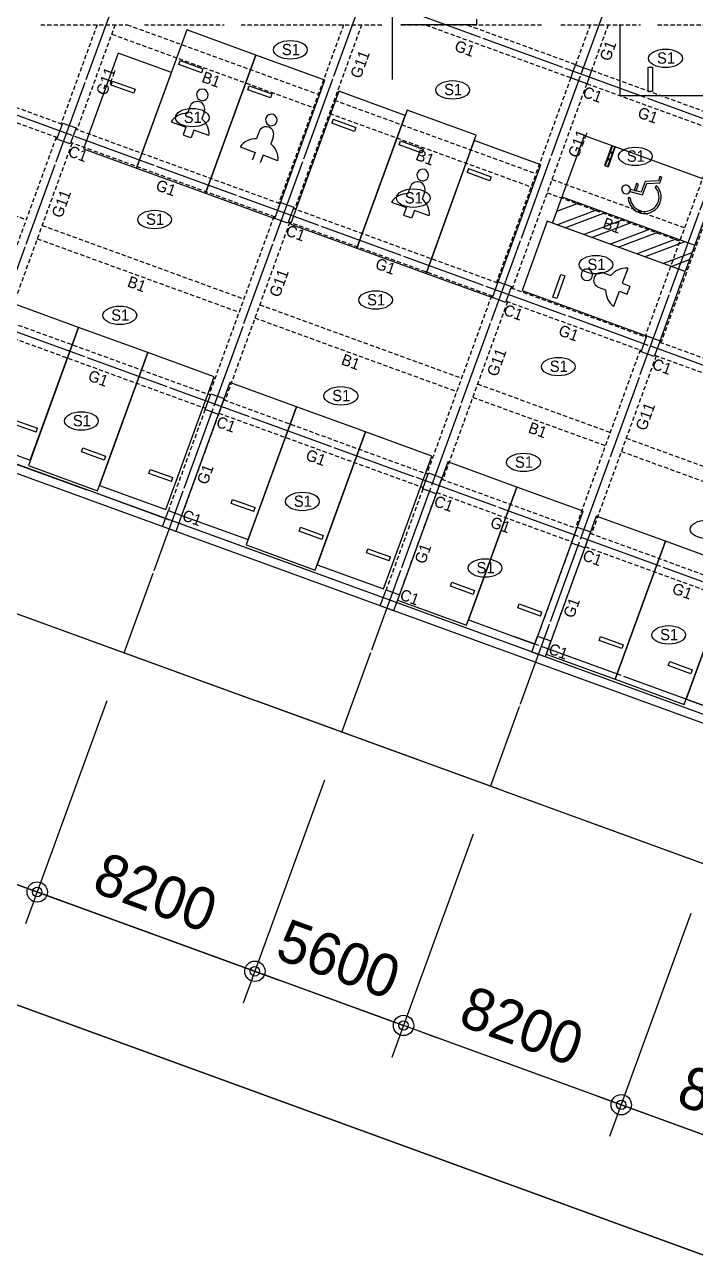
# Model space of a CAD drawing. Extents: x -1102843 to -854660, y -1929973 to -1754472.
# Drawn here: x -1005145 to -981407, y -1871258 to -1827592 of the extents above; entities that cross this region are included whole.
import ezdxf
from ezdxf.enums import TextEntityAlignment as Align

# ---------------------------------------------------------------- set-up
doc = ezdxf.new("R2010")
doc.units = 0
doc.header["$LTSCALE"] = 100
doc.header["$MEASUREMENT"] = 0
for name, pattern in [('CEN', [62, 60, -1, 0, -1]), ('HID', [2.3, 1.5, -0.8]), ('HIDDEN', [0.375, 0.25, -0.125])]:
    doc.linetypes.add(name, pattern=pattern)
doc.layers.get('0').update_dxf_attribs({"linetype": 'CONTINUOUS'})
for name, color, linetype in [('!!0-BEAM', 6, 'HID'), ('!!0-BEAM-N', 1, 'HIDDEN'), ('!!0-Cen', 174, 'CEN'), ('!!0-COLUMN', 41, 'CONTINUOUS'), ('!!0-COLUMN-N', 2, 'CONTINUOUS'), ('!!0-GIRDER', 3, 'HID'), ('!!0-GIRDER-N', 3, 'CONTINUOUS'), ('!!0-WALL', 2, 'CONTINUOUS'), ('000_주차라인', 251, 'CONTINUOUS'), ('7DIM', 7, 'CONTINUOUS'), ('Dim', 7, 'CONTINUOUS')]:
    doc.layers.add(name, color=color, linetype=linetype)
doc.layers.add('!!0-비내력벽(조적_출력금지)', color=92, linetype='CONTINUOUS', plot=False)
doc.layers.add('DEFPOINT', color=135, linetype='CONTINUOUS', plot=False)
doc.styles.add('굴림', font='Gulim.ttf')

msp = doc.modelspace()

# ---------------------------------------------------------------- linework, layer by layer
at = {"layer": '!!0-BEAM'}
for p, q in [((-1001518, -1827592, 0), (-994753, -1830054, 0)), ((-1002065, -1827925, 0), (-994924, -1830524, 0)), ((-994189, -1830259, 0), (-987047, -1832859, 0)), ((-994360, -1830729, 0), (-987218, -1833328, 0)), ((-1012233, -1831886, 0), (-1005092, -1834485, 0)), ((-986483, -1833064, 0), (-981785, -1834774, 0)), ((-986654, -1833534, 0), (-981956, -1835244, 0)), ((-1004528, -1834690, 0), (-997386, -1837290, 0)), ((-1004699, -1835160, 0), (-997557, -1837760, 0)), ((-996822, -1837495, 0), (-989681, -1840094, 0)), ((-996993, -1837965, 0), (-989852, -1840564, 0)), ((-989117, -1840299, 0), (-984419, -1842010, 0)), ((-989288, -1840769, 0), (-984590, -1842479, 0)), ((-983855, -1842215, 0), (-976713, -1844814, 0)), ((-984026, -1842685, 0), (-976884, -1845284, 0))]:
    msp.add_line(p, q, dxfattribs=at)
at = {"layer": '!!0-Cen', "ltscale": 0.5}
for p, q in [((-1009330, -1847006, 0), (-989424, -1792316, 0)), ((-1001624, -1849810, 0), (-981719, -1795120, 0)), ((-993919, -1852615, 0), (-974013, -1797925, 0)), ((-988656, -1854530, 0), (-968751, -1799840, 0)), ((-907445, -1857735, 0), (-1040421, -1809335, 0)), ((-910249, -1865440, 0), (-1043225, -1817041, 0)), ((-992127, -1829536), (-992127, -1820852)), ((-912712, -1872206, 0), (-1045688, -1823807, 0)), ((-991281, -1848291, 0), (-1047193, -1827941, 0)), ((-918358, -1880117, 0), (-1023951, -1841684, 0)), ((-914114, -1876059, 0), (-987795, -1849241, 0))]:
    msp.add_line(p, q, dxfattribs=at)
at = {"layer": '!!0-COLUMN'}
for p, q in [((-985816, -1829476, 0), (-985645, -1829006, 0)), ((-985645, -1829006, 0), (-985081, -1829211, 0)), ((-985252, -1829681, 0), (-985816, -1829476, 0)), ((-985081, -1829211, 0), (-985252, -1829681, 0)), ((-1004002, -1831636, 0), (-1003796, -1831072, 0)), ((-1003796, -1831072, 0), (-1003327, -1831243, 0)), ((-1003327, -1831243, 0), (-1003532, -1831807, 0)), ((-1003532, -1831807, 0), (-1004002, -1831636, 0)), ((-996296, -1834441, 0), (-996091, -1833877, 0)), ((-996091, -1833877, 0), (-995621, -1834048, 0)), ((-995621, -1834048, 0), (-995826, -1834612, 0)), ((-995826, -1834612, 0), (-996296, -1834441, 0)), ((-988591, -1837245, 0), (-988385, -1836681, 0)), ((-988385, -1836681, 0), (-987916, -1836852, 0)), ((-987916, -1836852, 0), (-988121, -1837416, 0)), ((-988121, -1837416, 0), (-988591, -1837245, 0)), ((-983328, -1839161), (-983123, -1838597)), ((-983123, -1838597), (-982653, -1838768)), ((-982653, -1838768), (-982859, -1839332)), ((-982859, -1839332), (-983328, -1839161)), ((-998759, -1841207, 0), (-998553, -1840643, 0)), ((-998553, -1840643, 0), (-998084, -1840814, 0)), ((-998084, -1840814, 0), (-998289, -1841378, 0)), ((-998289, -1841378, 0), (-998759, -1841207, 0)), ((-991053, -1844011, 0), (-990848, -1843447, 0)), ((-990848, -1843447, 0), (-990378, -1843618, 0)), ((-990583, -1844182, 0), (-991053, -1844011, 0)), ((-990378, -1843618, 0), (-990583, -1844182, 0)), ((-1000264, -1845341, 0), (-1000058, -1844777, 0)), ((-1000058, -1844777, 0), (-999589, -1844948, 0)), ((-999794, -1845512, 0), (-1000264, -1845341, 0)), ((-999589, -1844948, 0), (-999794, -1845512, 0)), ((-985791, -1845926), (-985586, -1845363)), ((-985586, -1845363), (-985116, -1845534)), ((-985116, -1845534), (-985321, -1846097)), ((-985321, -1846097), (-985791, -1845926)), ((-992558, -1848146, 0), (-992353, -1847582, 0)), ((-992353, -1847582, 0), (-991883, -1847753, 0)), ((-991883, -1847753, 0), (-992088, -1848317, 0)), ((-992088, -1848317, 0), (-992558, -1848146, 0)), ((-987193, -1849779), (-986988, -1849215)), ((-986988, -1849215), (-986518, -1849386)), ((-986518, -1849386), (-986723, -1849950)), ((-986723, -1849950), (-987193, -1849779))]:
    msp.add_line(p, q, dxfattribs=at)
at = {"layer": '!!0-GIRDER'}
for p, q in [((-1004577, -1827592, 0), (-1001507, -1827592, 0)), ((-1002583, -1827592, 0), (-1003860, -1831102, 0)), ((-1001944, -1827592, 0), (-1003297, -1831307, 0)), ((-1000907, -1827592, 0), (-998087, -1827592, 0)), ((-997487, -1827592, 0), (-992427, -1827592, 0)), ((-993857, -1827592, 0), (-996155, -1833907, 0)), ((-993218, -1827592, 0), (-995591, -1834112, 0)), ((-991827, -1827592, 0), (-986767, -1827592, 0)), ((-985816, -1829476), (-990992, -1827592, 0)), ((-985645, -1829006), (-989530, -1827592, 0)), ((-986167, -1827592, 0), (-983347, -1827592, 0)), ((-985130, -1827592, 0), (-985645, -1829006, 0)), ((-984492, -1827592, 0), (-985081, -1829211, 0)), ((-982747, -1827592, 0), (-979677, -1827592, 0)), ((-1003813, -1831119, 0), (-1011049, -1828486, 0)), ((-1003985, -1831589, 0), (-1011220, -1828956, 0)), ((-985816, -1829476, 0), (-988450, -1836711, 0)), ((-980383, -1830921), (-985081, -1829211)), ((-985252, -1829681, 0), (-987886, -1836917, 0)), ((-980554, -1831391), (-985252, -1829681)), ((-996108, -1833924, 0), (-1003344, -1831290, 0)), ((-1004031, -1831572, 0), (-1006323, -1837868, 0)), ((-1003468, -1831777, 0), (-1005759, -1838073, 0)), ((-996279, -1834394, 0), (-1003515, -1831760, 0)), ((-980554, -1831391), (-983187, -1838627)), ((-979990, -1831596, 0), (-982623, -1838832, 0)), ((-996326, -1834377, 0), (-998618, -1840673, 0)), ((-988403, -1836728), (-995638, -1834095, 0)), ((-995762, -1834582, 0), (-998054, -1840878, 0)), ((-988574, -1837198), (-995809, -1834565, 0)), ((-987933, -1836899), (-983140, -1838644)), ((-988621, -1837181, 0), (-990912, -1843477, 0)), ((-988057, -1837386, 0), (-990348, -1843682, 0)), ((-988104, -1837369), (-983311, -1839114)), ((-1005806, -1838056, 0), (-998571, -1840690, 0)), ((-1005977, -1838526, 0), (-998742, -1841160, 0)), ((-983358, -1839097), (-985650, -1845392)), ((-982670, -1838815), (-975435, -1841448, 0)), ((-982794, -1839302, 0), (-985086, -1845598, 0)), ((-982841, -1839285), (-975606, -1841918, 0)), ((-998101, -1840861, 0), (-990865, -1843494)), ((-998759, -1841207, 0), (-1000058, -1844777, 0)), ((-998289, -1841378, 0), (-999589, -1844948, 0)), ((-998272, -1841331, 0), (-991036, -1843964)), ((-991053, -1844011, 0), (-992353, -1847582, 0)), ((-990395, -1843665), (-985603, -1845410)), ((-990583, -1844182, 0), (-991883, -1847753, 0)), ((-990566, -1844135), (-985774, -1845879)), ((-985688, -1845644, 0), (-986988, -1849215, 0)), ((-985133, -1845581), (-977897, -1848214, 0)), ((-985218, -1845816, 0), (-986518, -1849386, 0)), ((-985304, -1846050), (-978068, -1848684, 0))]:
    msp.add_line(p, q, dxfattribs=at)
at = {"layer": '!!0-WALL'}
for p, q in [((-968361, -1856634, 0), (-1015102, -1839621, 0)), ((-918886, -1874960, 0), (-1015205, -1839903, 0))]:
    msp.add_line(p, q, dxfattribs=at)
at = {"layer": '!!0-비내력벽(조적_출력금지)'}
for q in [(-989137, -1827392, 0), (-991827, -1827592, 0)]:
    msp.add_line((-989137, -1827592, 0), q, dxfattribs=at)
for centre in [(-995739, -1828481, 0), (-982461, -1828782), (-989996, -1829897, 0), (-999213, -1830878, 0), (-983530, -1832250, 0), (-991389, -1833726, 0), (-1000546, -1834484, 0), (-984924, -1836079, 0), (-992722, -1837331, 0), (-1001779, -1837872), (-986257, -1839684, 0), (-993956, -1840720), (-1003139, -1841608), (-987490, -1843073), (-995315, -1844455), (-980991, -1845439), (-988850, -1846808), (-982350, -1849174)]:
    msp.add_ellipse(centre, major_axis=(598, 0), ratio=0.546785)
at = {"layer": '000_주차라인'}
for p, q in [((-999404, -1827776, 0), (-1001183, -1832662, 0)), ((-996961, -1828665, 0), (-999404, -1827776, 0)), ((-1001831, -1828595, 0), (-1003062, -1831978, 0)), ((-999951, -1829279, 0), (-1001831, -1828595, 0)), ((-996961, -1828665, 0), (-998739, -1833551, 0)), ((-998739, -1833551, 0), (-996961, -1828665, 0)), ((-994518, -1829554, 0), (-996961, -1828665, 0)), ((-999691, -1829002, 0), (-999639, -1828861, 0)), ((-998892, -1829292, 0), (-999691, -1829002, 0)), ((-999639, -1828861, 0), (-998841, -1829152, 0)), ((-998841, -1829152, 0), (-998892, -1829292, 0)), ((-1001183, -1832662, 0), (-999951, -1829279, 0)), ((-996296, -1834441, 0), (-994518, -1829554, 0)), ((-997247, -1829891, 0), (-997196, -1829750, 0)), ((-996449, -1830182, 0), (-997247, -1829891, 0)), ((-997196, -1829750, 0), (-996397, -1830041, 0)), ((-996397, -1830041, 0), (-996449, -1830182, 0)), ((-994022, -1829947, 0), (-995732, -1834646, 0)), ((-991673, -1830803, 0), (-994022, -1829947, 0)), ((-999300, -1830502, 0), (-999385, -1830734, 0)), ((-998794, -1830686, 0), (-998878, -1830919, 0)), ((-994223, -1830938, 0), (-994275, -1831079, 0)), ((-994223, -1830938, 0), (-993425, -1831229, 0)), ((-991605, -1830615, 0), (-993383, -1835501, 0)), ((-993383, -1835501, 0), (-991673, -1830803, 0)), ((-989161, -1831504, 0), (-991605, -1830615, 0)), ((-999963, -1831027, 0), (-999435, -1831219, 0)), ((-999435, -1831219, 0), (-999533, -1831490, 0)), ((-999152, -1831322, 0), (-999250, -1831593, 0)), ((-998623, -1831515, 0), (-999152, -1831322, 0)), ((-993476, -1831370, 0), (-994275, -1831079, 0)), ((-993425, -1831229, 0), (-993476, -1831370, 0)), ((-999533, -1831490, 0), (-999392, -1831542, 0)), ((-999250, -1831593, 0), (-999392, -1831542, 0)), ((-996857, -1831391, 0), (-996942, -1831624, 0)), ((-996351, -1831576, 0), (-996435, -1831808, 0)), ((-991891, -1831841, 0), (-991840, -1831700, 0)), ((-991840, -1831700, 0), (-991041, -1831990, 0)), ((-990940, -1836390, 0), (-989161, -1831504, 0)), ((-989230, -1831692, 0), (-990940, -1836390, 0)), ((-986881, -1832547, 0), (-989230, -1831692, 0)), ((-986463, -1834615), (-985334, -1831514)), ((-985334, -1831514), (-980635, -1833224)), ((-1003062, -1831978, 0), (-1001183, -1832662, 0)), ((-997520, -1831916, 0), (-996992, -1832109, 0)), ((-996992, -1832109, 0), (-997090, -1832379, 0)), ((-996709, -1832212, 0), (-996807, -1832483, 0)), ((-996180, -1832404, 0), (-996709, -1832212, 0)), ((-991092, -1832131, 0), (-991891, -1831841, 0)), ((-991041, -1831990, 0), (-991092, -1832131, 0)), ((-1001183, -1832662, 0), (-998739, -1833551, 0)), ((-988591, -1837245, 0), (-986881, -1832547, 0)), ((-988683, -1833114, 0), (-989482, -1832824, 0)), ((-988632, -1832974, 0), (-988683, -1833114, 0)), ((-982715, -1833111, 0), (-983182, -1833136, 0)), ((-982659, -1832958, 0), (-982715, -1833111, 0)), ((-982661, -1833184, 0), (-982588, -1832984, 0)), ((-982588, -1832984, 0), (-982659, -1832958, 0)), ((-998739, -1833551, 0), (-996296, -1834441, 0)), ((-991501, -1833341, 0), (-991585, -1833573, 0)), ((-990994, -1833525, 0), (-991079, -1833757, 0)), ((-983723, -1833490, 0), (-983275, -1833610, 0)), ((-983322, -1833520, 0), (-983706, -1833417, 0)), ((-983488, -1833206, 0), (-983577, -1833451, 0)), ((-983577, -1833451, 0), (-983504, -1833471, 0)), ((-983504, -1833471, 0), (-983417, -1833232, 0)), ((-983417, -1833232, 0), (-983488, -1833206, 0)), ((-983182, -1833136, 0), (-983322, -1833520, 0)), ((-983275, -1833610, 0), (-983129, -1833208, 0)), ((-983129, -1833208, 0), (-982661, -1833184, 0)), ((-982776, -1833285, 0), (-982830, -1833337, 0)), ((-992164, -1833866, 0), (-991635, -1834058, 0)), ((-986307, -1834188), (-985521, -1833893)), ((-986121, -1833675), (-981422, -1835385)), ((-983708, -1833717, 0), (-983783, -1833721, 0)), ((-991635, -1834058, 0), (-991734, -1834329, 0)), ((-991734, -1834329, 0), (-991592, -1834381, 0)), ((-991451, -1834432, 0), (-991592, -1834381, 0)), ((-991352, -1834161, 0), (-991451, -1834432, 0)), ((-990824, -1834353, 0), (-991352, -1834161, 0)), ((-986310, -1834670), (-984870, -1834130)), ((-986021, -1834775), (-984581, -1834235)), ((-995732, -1834646, 0), (-993383, -1835501, 0)), ((-986650, -1834546), (-987540, -1836989)), ((-981764, -1836325), (-986650, -1834546)), ((-981764, -1836325), (-986463, -1834615)), ((-985371, -1835012), (-983931, -1834472)), ((-985082, -1835117), (-983641, -1834577)), ((-984431, -1835354), (-982991, -1834814)), ((-981114, -1834539), (-981764, -1836325)), ((-984142, -1835459), (-982702, -1834919)), ((-983491, -1835696), (-982051, -1835156)), ((-993383, -1835501, 0), (-990940, -1836390, 0)), ((-990940, -1836390, 0), (-988591, -1837245, 0)), ((-986455, -1837225), (-986164, -1836426)), ((-986023, -1836477), (-986314, -1837276)), ((-986164, -1836426), (-986023, -1836477)), ((-984629, -1836379), (-984397, -1836464)), ((-983801, -1836209), (-983993, -1836737)), ((-982653, -1838768), (-981764, -1836325)), ((-987540, -1836989), (-982653, -1838768)), ((-984814, -1836885), (-984581, -1836970)), ((-984289, -1837549), (-984096, -1837020)), ((-984096, -1837020), (-983825, -1837119)), ((-983993, -1836737), (-983722, -1836836)), ((-983825, -1837119), (-983774, -1836977)), ((-983722, -1836836), (-983774, -1836977)), ((-986314, -1837276), (-986455, -1837225)), ((-1003235, -1838300, 0), (-1005013, -1843187, 0)), ((-1000791, -1839190, 0), (-1003235, -1838300, 0)), ((-1002570, -1844076, 0), (-1000791, -1839190, 0)), ((-995529, -1841105, 0), (-997308, -1845991, 0)), ((-993086, -1841994, 0), (-995529, -1841105, 0)), ((-994864, -1846881, 0), (-993086, -1841994, 0)), ((-1003133, -1842700, 0), (-1003082, -1842559, 0)), ((-1002335, -1842991, 0), (-1003133, -1842700, 0)), ((-1003082, -1842559, 0), (-1002283, -1842850, 0)), ((-1002283, -1842850, 0), (-1002335, -1842991, 0)), ((-990173, -1843054, 0), (-991951, -1847941, 0)), ((-987730, -1843944, 0), (-990173, -1843054, 0)), ((-1005013, -1843187, 0), (-1002570, -1844076, 0)), ((-989508, -1848830, 0), (-987730, -1843944, 0)), ((-984911, -1844970, 0), (-986689, -1849856, 0)), ((-982467, -1845859, 0), (-984911, -1844970, 0)), ((-995428, -1845505, 0), (-995377, -1845364, 0)), ((-994629, -1845796, 0), (-995428, -1845505, 0)), ((-995377, -1845364, 0), (-994578, -1845655, 0)), ((-994578, -1845655, 0), (-994629, -1845796, 0)), ((-997308, -1845991, 0), (-994864, -1846881, 0)), ((-982467, -1845859, 0), (-984246, -1850745, 0)), ((-984246, -1850745, 0), (-982467, -1845859, 0)), ((-980024, -1846748, 0), (-982467, -1845859, 0)), ((-981803, -1851635, 0), (-980024, -1846748, 0)), ((-990072, -1847454, 0), (-990020, -1847313, 0)), ((-989273, -1847745, 0), (-990072, -1847454, 0)), ((-990020, -1847313, 0), (-989222, -1847604, 0)), ((-991951, -1847941, 0), (-989508, -1848830, 0)), ((-989222, -1847604, 0), (-989273, -1847745, 0)), ((-984809, -1849370, 0), (-984758, -1849229, 0)), ((-984758, -1849229, 0), (-983959, -1849520, 0)), ((-984011, -1849660, 0), (-984809, -1849370, 0)), ((-983959, -1849520, 0), (-984011, -1849660, 0)), ((-986689, -1849856, 0), (-984246, -1850745, 0)), ((-982366, -1850259, 0), (-982315, -1850118, 0)), ((-982315, -1850118, 0), (-981516, -1850409, 0)), ((-981567, -1850550, 0), (-982366, -1850259, 0)), ((-981516, -1850409, 0), (-981567, -1850550, 0)), ((-984246, -1850745, 0), (-981803, -1851635, 0))]:
    msp.add_line(p, q, dxfattribs=at)
at = {"layer": '000_주차라인', "linetype": 'Continuous'}
for p, q in [((-984077, -1827592, 0), (-984077, -1830092, 0)), ((-983077, -1829092, 0), (-982927, -1829092, 0)), ((-983077, -1829942, 0), (-983077, -1829092, 0)), ((-982927, -1829092, 0), (-982927, -1829942, 0)), ((-1002083, -1829727, 0), (-1002032, -1829586, 0)), ((-1002032, -1829586, 0), (-1001233, -1829877, 0)), ((-1001284, -1830018, 0), (-1002083, -1829727, 0)), ((-1001233, -1829877, 0), (-1001284, -1830018, 0)), ((-983077, -1829942, 0), (-982927, -1829942, 0)), ((-984077, -1830092, 0), (-979077, -1830092, 0)), ((-984361, -1831868), (-984618, -1832572)), ((-984342, -1831874), (-984599, -1832579)), ((-984258, -1831905), (-984514, -1832610)), ((-984239, -1831912), (-984496, -1832617)), ((-984426, -1832110), (-984346, -1832139)), ((-984371, -1832085), (-984400, -1832165)), ((-984361, -1831868), (-984239, -1831912)), ((-989431, -1832683, 0), (-989482, -1832824, 0)), ((-989431, -1832683, 0), (-988632, -1832974, 0)), ((-984618, -1832572), (-984496, -1832617)), ((-984511, -1832345), (-984431, -1832374)), ((-984457, -1832320), (-984486, -1832400)), ((-983202, -1835801), (-981762, -1835261)), ((-982552, -1836038), (-981519, -1835651)), ((-982263, -1836143), (-981609, -1835898)), ((-1003235, -1838300, 0), (-1005584, -1837445, 0)), ((-1004945, -1842999, 0), (-1003235, -1838300, 0)), ((-1000791, -1839190, 0), (-1002502, -1843888, 0)), ((-998442, -1840045, 0), (-1000791, -1839190, 0)), ((-1000152, -1844743, 0), (-998442, -1840045, 0)), ((-997878, -1840250, 0), (-999589, -1844948, 0)), ((-995529, -1841105, 0), (-997878, -1840250, 0)), ((-997239, -1845803, 0), (-995529, -1841105, 0)), ((-1004744, -1842008, 0), (-1005542, -1841717, 0)), ((-1005491, -1841576, 0), (-1004692, -1841867, 0)), ((-1007294, -1842144, 0), (-1004945, -1842999, 0)), ((-1004744, -1842008, 0), (-1004692, -1841867, 0)), ((-993086, -1841994, 0), (-994796, -1846693, 0)), ((-990737, -1842849, 0), (-993086, -1841994, 0)), ((-992447, -1847548, 0), (-990737, -1842849, 0)), ((-1000750, -1843461, 0), (-1000699, -1843320, 0)), ((-999951, -1843752, 0), (-1000750, -1843461, 0)), ((-1000699, -1843320, 0), (-999900, -1843611, 0)), ((-1002502, -1843888, 0), (-1000152, -1844743, 0)), ((-999951, -1843752, 0), (-999900, -1843611, 0)), ((-987730, -1843944, 0), (-989440, -1848642, 0)), ((-985380, -1844799, 0), (-987730, -1843944, 0)), ((-997837, -1844522, 0), (-997786, -1844381, 0)), ((-997786, -1844381, 0), (-996987, -1844671, 0)), ((-997038, -1844812, 0), (-997837, -1844522, 0)), ((-997038, -1844812, 0), (-996987, -1844671, 0)), ((-987091, -1849497, 0), (-985380, -1844799, 0)), ((-999589, -1844948, 0), (-997239, -1845803, 0)), ((-993045, -1846266, 0), (-992993, -1846125, 0)), ((-992993, -1846125, 0), (-992194, -1846416, 0)), ((-992246, -1846557, 0), (-993045, -1846266, 0)), ((-992246, -1846557, 0), (-992194, -1846416, 0)), ((-994796, -1846693, 0), (-992447, -1847548, 0)), ((-980024, -1846748, 0), (-981734, -1851447, 0)), ((-987688, -1848216, 0), (-987637, -1848075, 0)), ((-986890, -1848506, 0), (-987688, -1848216, 0)), ((-987637, -1848075, 0), (-986838, -1848365, 0)), ((-986890, -1848506, 0), (-986838, -1848365, 0)), ((-989440, -1848642, 0), (-987091, -1849497, 0)), ((-981734, -1851447, 0), (-979385, -1852302, 0))]:
    msp.add_line(p, q, dxfattribs=at)
for centre in [(-984386, -1832125), (-984471, -1832360)]:
    msp.add_circle(centre, 17.5, dxfattribs=at)
at = {"layer": '000_주차라인'}
for centre, radius, start, end in [((-998855, -1830071, 0), 204, 160, 340), ((-998855, -1830071, 0), 204, 340, 160), ((-999038, -1830582, 0), 274, 70.8957, 162.9709), ((-999046, -1830579, 0), 274, 337.0291, 69.1043), ((-999412, -1831400, 0), 666, 87.697, 145.9588), ((-999286, -1831446, 0), 666, 354.0412, 52.303), ((-996412, -1830960, 0), 204, 160, 340), ((-996412, -1830960, 0), 204, 340, 160), ((-996595, -1831472, 0), 274, 70.8957, 162.9709), ((-996603, -1831469, 0), 274, 337.0291, 69.1043), ((-996968, -1832289, 0), 666, 87.697, 145.9588), ((-996842, -1832335, 0), 666, 354.0412, 52.303), ((-991056, -1832910, 0), 204, 160, 340), ((-991056, -1832910, 0), 204, 340, 160), ((-991239, -1833421, 0), 274, 70.8957, 162.9709), ((-991247, -1833418, 0), 274, 337.0291, 69.1043), ((-983860, -1833419, 0), 154, 70, 250), ((-983860, -1833419, 0), 154, 250, 70), ((-983200, -1833687, 0), 584, 183.3745, 43.4332), ((-983860, -1833419, 0), 154, 332.6322, 0.8528), ((-983200, -1833687, 0), 509, 183.3745, 43.4332), ((-991612, -1834239, 0), 666, 87.697, 145.9588), ((-991486, -1834284, 0), 666, 354.0412, 52.303), ((-985245, -1836441), 204, 70, 250), ((-985245, -1836441), 204, 250, 70), ((-984733, -1836623), 274, 160.8957, 252.9709), ((-984736, -1836631), 274, 67.0291, 159.1043), ((-983870, -1836871), 666, 84.0412, 142.303), ((-983916, -1836997), 666, 177.697, 235.9588)]:
    msp.add_arc(centre, radius, start, end, dxfattribs=at)
at = {"layer": '7DIM'}
for p, q in [((-1005548, -1857960), (-1003857, -1858575)), ((-1003857, -1858575), (-1005548, -1857960)), ((-997843, -1860764), (-996151, -1861380)), ((-997843, -1860764), (-996151, -1861380)), ((-990889, -1863295), (-992580, -1862680)), ((-990889, -1863295), (-992580, -1862680)), ((-984875, -1865484), (-983183, -1866100)), ((-983183, -1866100), (-984875, -1865484))]:
    msp.add_line(p, q, dxfattribs=at)
for centre, radius in [((-1004702, -1858268), 360), ((-1004702, -1858268), 360), ((-1004702, -1858268), 168), ((-1004702, -1858268), 168), ((-996997, -1861072), 360), ((-996997, -1861072), 360), ((-996997, -1861072), 168), ((-996997, -1861072), 168), ((-991735, -1862988), 360), ((-991735, -1862988), 360), ((-991735, -1862988), 168), ((-991735, -1862988), 168), ((-984029, -1865792), 360), ((-984029, -1865792), 360), ((-984029, -1865792), 168), ((-984029, -1865792), 168)]:
    msp.add_circle(centre, radius, dxfattribs=at)
at = {"layer": 'DEFPOINT', "linetype": 'Continuous'}
for p, q in [((-915915, -1881006, 0), (-1048891, -1832607, 0)), ((-910536, -1892541, 0), (-1060426, -1837986, 0)), ((-908145, -1897668, 0), (-1065553, -1840377, 0))]:
    msp.add_line(p, q, dxfattribs=at)
at = {"layer": 'Dim', "color": 7}
for p, q in [((-1002240, -1851502), (-1005113, -1859395)), ((-1002240, -1851502), (-1005113, -1859395)), ((-994534, -1854306), (-997407, -1862200)), ((-994534, -1854306), (-997407, -1862200)), ((-989272, -1856222), (-992145, -1864115)), ((-989272, -1856222), (-992145, -1864115)), ((-981567, -1859026), (-984440, -1866920)), ((-981567, -1859026), (-984440, -1866920))]:
    msp.add_line(p, q, dxfattribs=at)
at = {"layer": 'Dim'}
for p, q in [((-1028623, -1853818), (-925257, -1891440)), ((-1004139, -1858473), (-997561, -1860867)), ((-997561, -1860867), (-998125, -1860662)), ((-996997, -1861072), (-991735, -1862988)), ((-991171, -1863193), (-990607, -1863398)), ((-991171, -1863193), (-984593, -1865587)), ((-983465, -1865997), (-976887, -1868391))]:
    msp.add_line(p, q, dxfattribs=at)

# ---------------------------------------------------------------- texts
at = {"layer": '!!0-BEAM-N', "style": '굴림'}
for p in [(-998608, -1829717, 0), (-991038, -1832473, 0), (-984419, -1834882, 0), (-1001242, -1836953, 0), (-993671, -1839708, 0), (-987053, -1842117, 0)]:
    msp.add_text('B1', height=400, rotation=340, dxfattribs=at).set_placement(p, align=Align.CENTER)
at = {"layer": '!!0-COLUMN-N', "style": '굴림'}
for p in [(-985112, -1830249, 0), (-1003328, -1832345, 0), (-995622, -1835149, 0), (-987917, -1837954, 0), (-982654, -1839869, 0), (-998085, -1841915, 0), (-990379, -1844720, 0), (-999288, -1845222, 0), (-985117, -1846635, 0), (-991583, -1848026, 0), (-986320, -1849942, 0)]:
    msp.add_text('C1', height=400, rotation=340, dxfattribs=at).set_placement(p, align=Align.CENTER)
at = {"layer": '!!0-GIRDER-N', "style": '굴림'}
for s, rotation, p in [('G1', 340, (-989636, -1828620)), ('G1', 70, (-984313, -1828583, 0)), ('G11', 70, (-993088, -1829061, 0)), ('G11', 70, (-1002086, -1829661)), ('G1', 340, (-983152, -1830980, 0)), ('G11', 70, (-985382, -1831866, 0)), ('G1', 340, (-1000210, -1833551, 0)), ('G11', 70, (-1003662, -1833992)), ('G1', 340, (-992440, -1836325)), ('G11', 70, (-995957, -1836797)), ('G1', 340, (-985956, -1838685, 0)), ('G11', 70, (-988251, -1839601)), ('G1', 340, (-1002608, -1840287, 0)), ('G11', 70, (-982989, -1841516)), ('G1', 340, (-994903, -1843091)), ('G1', 70, (-998566, -1843561, 0)), ('G1', 340, (-988372, -1845468, 0)), ('G1', 70, (-990861, -1846366, 0)), ('G1', 340, (-981935, -1847811, 0)), ('G1', 70, (-985598, -1848281, 0))]:
    msp.add_text(s, height=400, rotation=rotation, dxfattribs=at).set_placement(p, align=Align.CENTER)
at = {"style": '굴림'}
for p in [(-995721, -1828670, 0), (-982443, -1828971), (-989978, -1830085, 0), (-999195, -1831067, 0), (-983512, -1832439, 0), (-991372, -1833914, 0), (-1000528, -1834672, 0), (-984906, -1836268, 0), (-992705, -1837520, 0), (-1001762, -1838061), (-986239, -1839873, 0), (-993938, -1840908), (-1003121, -1841796), (-987472, -1843262), (-995298, -1844644), (-988832, -1846997), (-982333, -1849363)]:
    msp.add_text('S1', height=400, dxfattribs=at).set_placement(p, align=Align.CENTER)
at = {"layer": 'Dim', "color": 3, "style": '굴림'}
for s, p in [('8200', (-1002815, -1858232)), ('5600', (-996335, -1860591)), ('8200', (-989847, -1862952)), ('8200', (-982142, -1865756))]:
    msp.add_text(s, height=1500, rotation=340, dxfattribs=at).set_placement(p)

doc.saveas('drawing.dxf')
